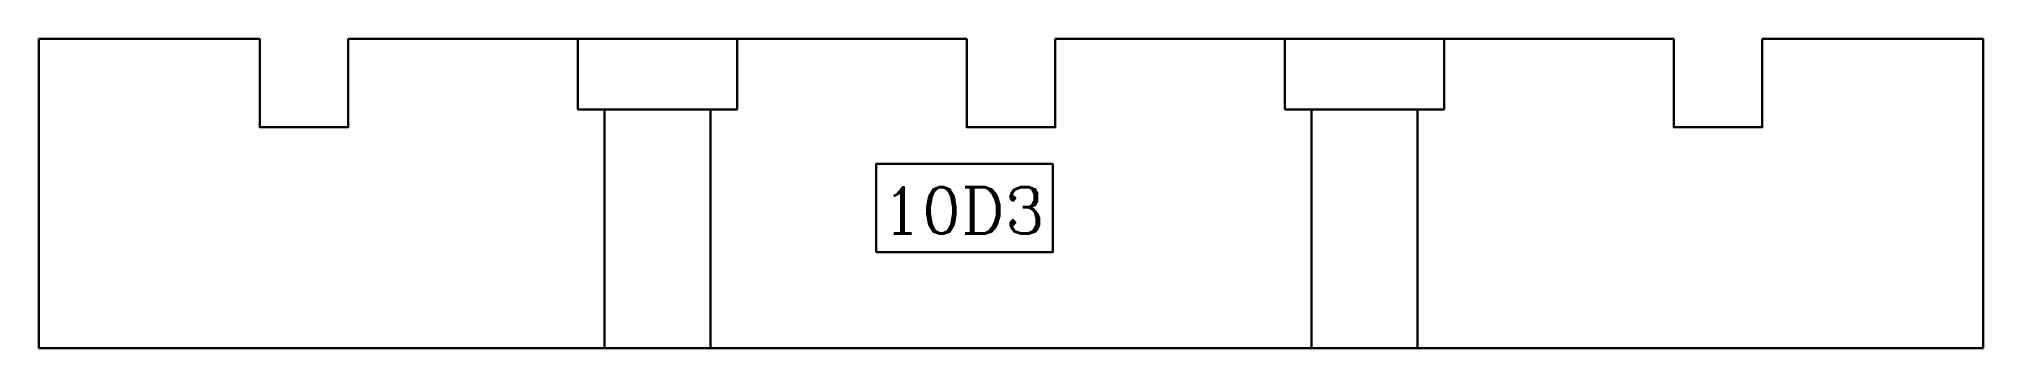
# Model space of a CAD drawing. Header units: millimetres. Extents: x 0 to 220, y 0 to 35.
import ezdxf
from ezdxf.enums import TextEntityAlignment as Align

# ---------------------------------------------------------------- set-up
doc = ezdxf.new("R2010")
doc.units = ezdxf.units.MM
doc.layers.add('Bao', color=7, linetype='Continuous', lineweight=30)
doc.styles.add('ROMANC', font='ROMANC')

# ---------------------------------------------------------------- blocks, each defined once
blk = doc.blocks.new('10d3.1')
at = {"layer": 'Bao', "color": 1}
for p, q in [((22182.44, 2583.6), (22182.44, 2591.6)), ((22200.44, 2583.6), (22200.44, 2591.6)), ((22262.44, 2583.6), (22262.44, 2591.6)), ((22280.44, 2583.6), (22280.44, 2591.6)), ((22185.44, 2556.6), (22185.44, 2583.6)), ((22197.44, 2556.6), (22197.44, 2583.6)), ((22265.44, 2556.6), (22265.44, 2583.6)), ((22277.44, 2556.6), (22277.44, 2583.6))]:
    blk.add_line(p, q, dxfattribs=at)
at = {"layer": 'Bao', "color": 2}
for points in [[(22146.44, 2591.6), (22121.44, 2591.6), (22121.44, 2556.6), (22341.44, 2556.6), (22341.44, 2591.6), (22316.44, 2591.6)], [(22156.44, 2591.6), (22156.44, 2581.6), (22146.44, 2581.6), (22146.44, 2591.6)], [(22226.44, 2591.6), (22156.44, 2591.6)], [(22236.44, 2591.6), (22236.44, 2581.6), (22226.44, 2581.6), (22226.44, 2591.6)], [(22306.44, 2591.6), (22236.44, 2591.6)], [(22306.44, 2591.6), (22306.44, 2581.6), (22316.44, 2581.6), (22316.44, 2591.6)]]:
    blk.add_lwpolyline(points, dxfattribs=at)
at = {"layer": 'Bao', "color": 1}
for points in [[(22182.44, 2583.6), (22200.44, 2583.6)], [(22280.44, 2583.6), (22262.44, 2583.6)]]:
    blk.add_lwpolyline(points, dxfattribs=at)
blk.add_lwpolyline([(22216.17, 2567.45), (22236.17, 2567.45), (22236.17, 2577.45), (22216.17, 2577.45)], close=True, dxfattribs=at)
at = {"color": 1, "linetype": 'Continuous', "lineweight": 0, "style": 'ROMANC'}
blk.add_text('10D3', height=5.249, dxfattribs=at).set_placement((22226.04, 2569.56), align=Align.CENTER)

msp = doc.modelspace()

# ---------------------------------------------------------------- block references
msp.add_blockref('10d3.1', (-22121.44, -2556.6))

doc.saveas('drawing.dxf')
